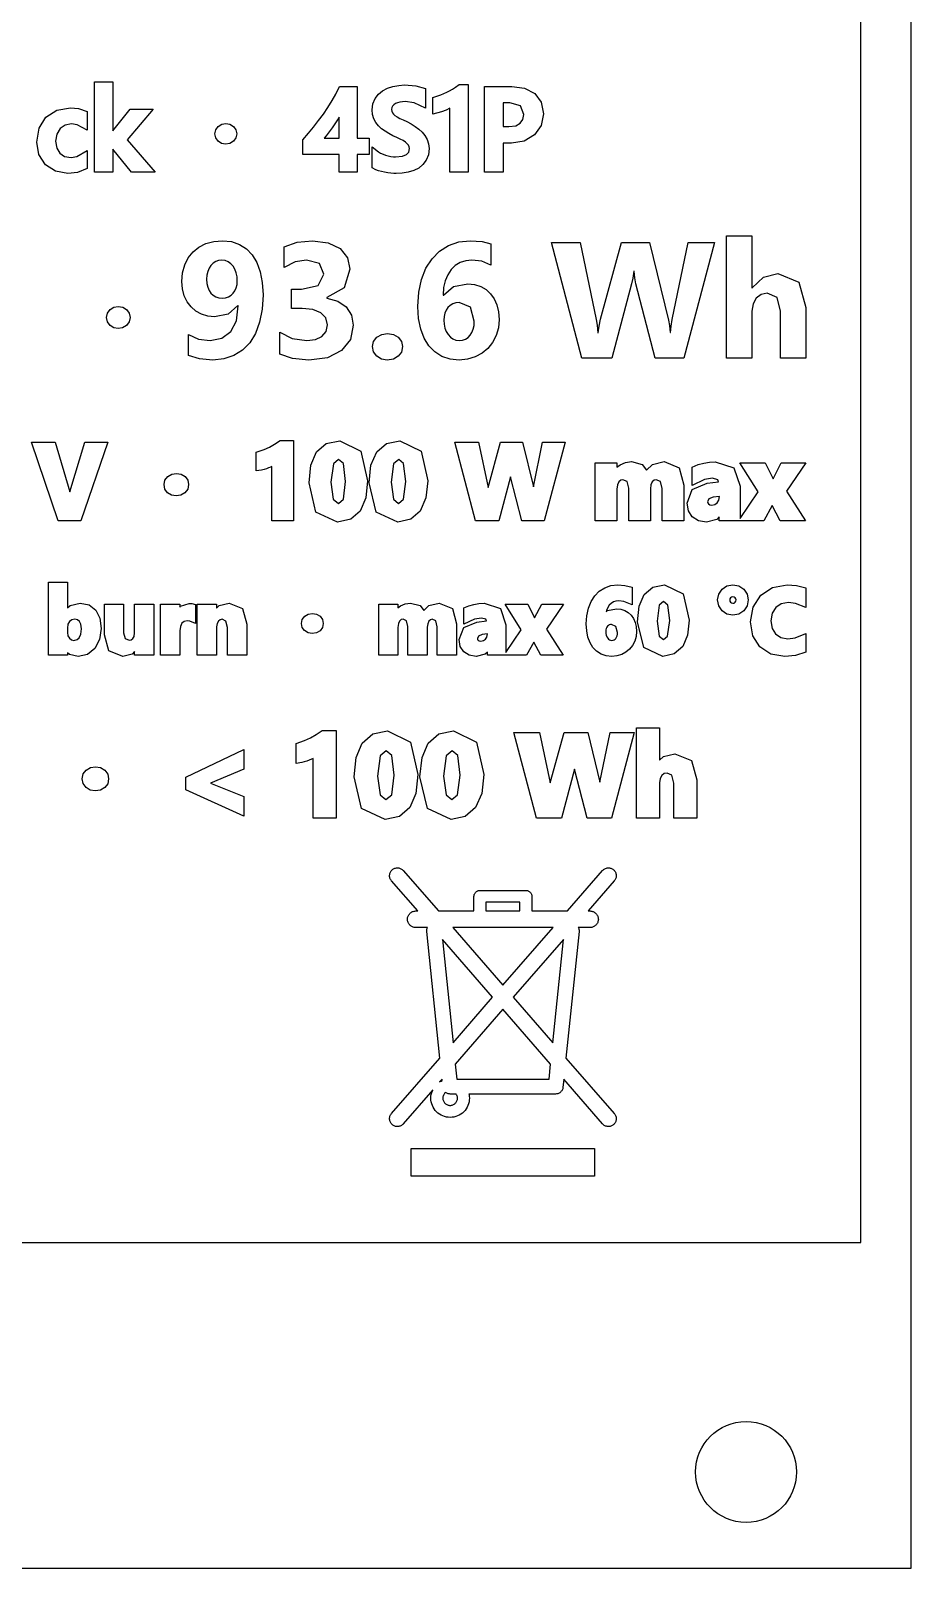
# Model space of a CAD drawing. Header units: metres. Extents: x -22.9 to 22.9, y 1.9 to 79.7.
# Drawn here: x 3.71 to 22.9, y 1.9 to 35.42 of the extents above; entities that cross this region are included whole.
import ezdxf

# ---------------------------------------------------------------- set-up
doc = ezdxf.new("R2010")
doc.units = ezdxf.units.M

msp = doc.modelspace()

# ---------------------------------------------------------------- linework, layer by layer
at = {"layer": 'HOLES'}
msp.add_circle((19.3, 4), 1.1, dxfattribs=at)
at = {"layer": 'MARKING'}
for points in [[(5.5007, 33.2417), (5.8758, 33.7097), (6.3751, 33.7097), (5.8081, 33.047), (6.4216, 32.34), (5.9025, 32.34), (5.5007, 32.8372), (5.5007, 32.34), (5.0963, 32.34), (5.0963, 34.3104), (5.5007, 34.3104)], [(10.8249, 34.21), (10.8249, 33.0802), (11.0846, 33.0802), (11.0846, 32.7243), (10.8249, 32.7243), (10.8249, 32.34), (10.4303, 32.34), (10.4303, 32.7243), (9.6383, 32.7243), (9.6383, 33.0449), (9.7612, 33.1869), (9.8717, 33.3216), (9.9814, 33.4628), (10.0867, 33.6066), (10.186, 33.7522), (10.2775, 33.8977), (10.3581, 34.0396), (10.442, 34.21)], [(11.8764, 32.9923), (11.8235, 33.026), (11.759, 33.0598), (11.6851, 33.0947), (11.6031, 33.1326), (11.5142, 33.1819), (11.4313, 33.2321), (11.3545, 33.287), (11.2864, 33.3493), (11.2297, 33.4201), (11.1856, 33.5008), (11.158, 33.5937), (11.149, 33.6996), (11.1646, 33.8293), (11.2125, 33.9431), (11.2859, 34.0377), (11.3778, 34.1127), (11.4848, 34.1695), (11.6033, 34.2086), (11.7281, 34.2317), (11.855, 34.2394), (12.1025, 34.2232), (12.3152, 34.1624), (12.3152, 33.7358), (12.068, 33.8528), (11.8697, 33.8778), (11.8132, 33.875), (11.7552, 33.8666), (11.7025, 33.8526), (11.6581, 33.8328), (11.6224, 33.8078), (11.596, 33.7788), (11.5803, 33.7469), (11.5748, 33.7063), (11.5791, 33.6668), (11.5916, 33.6348), (11.6134, 33.6053), (11.6469, 33.575), (11.6933, 33.5442), (11.7521, 33.5122), (11.8233, 33.4782), (11.9086, 33.4398), (12.0008, 33.3891), (12.0877, 33.3357), (12.1687, 33.2771), (12.2406, 33.2112), (12.3017, 33.1373), (12.3497, 33.0537), (12.3809, 32.9588), (12.3912, 32.8522), (12.3762, 32.7155), (12.3298, 32.5983), (12.2575, 32.5031), (12.1653, 32.4286), (12.057, 32.3739), (11.9366, 32.3379), (11.8077, 32.3174), (11.6733, 32.3107), (11.6205, 32.3125), (11.5588, 32.3177), (11.4914, 32.3262), (11.4224, 32.338), (11.3542, 32.3529), (11.2887, 32.3709), (11.2289, 32.3925), (11.1505, 32.4329), (11.1505, 32.8927), (11.2887, 32.7832), (11.3345, 32.7556), (11.3866, 32.7309), (11.4424, 32.7101), (11.5005, 32.6937), (11.5586, 32.6814), (11.6138, 32.6738), (11.6617, 32.6714), (11.8084, 32.6854), (11.9004, 32.7226), (11.9479, 32.7753), (11.9647, 32.8518), (11.9596, 32.8905), (11.944, 32.9251), (11.9168, 32.9586)], [(12.8431, 33.7345), (12.7616, 33.6939), (12.662, 33.656), (12.4756, 33.6012), (12.4756, 33.9661), (12.5851, 34.0033), (12.6502, 34.0277), (12.7135, 34.0541), (12.7757, 34.0831), (12.8379, 34.1155), (12.9007, 34.1515), (12.9652, 34.1919), (13.048, 34.2491), (13.2462, 34.2491), (13.2462, 32.34), (12.8431, 32.34)], [(14.1922, 34.21), (14.4741, 34.173), (14.6955, 34.0565), (14.8364, 33.8652), (14.8824, 33.6141), (14.8346, 33.3585), (14.6898, 33.1518), (14.4651, 33.0176), (14.1843, 32.9746), (14.0066, 32.9746), (14.0066, 32.34), (13.5972, 32.34), (13.5972, 34.21)], [(4.2758, 33.1703), (4.2505, 33.0137), (4.2742, 32.8612), (4.3419, 32.75), (4.4468, 32.6803), (4.5874, 32.6562), (4.715, 32.6795), (4.9359, 32.8082), (4.9359, 32.4167), (4.7266, 32.3337), (4.5188, 32.3101), (4.2467, 32.3572), (4.0278, 32.5014), (3.8863, 32.7223), (3.8399, 32.9954), (3.8894, 33.2958), (4.0406, 33.5346), (4.2765, 33.6892), (4.5733, 33.7395), (4.7483, 33.7232), (4.9371, 33.6631), (4.9371, 33.2549), (4.7222, 33.3714), (4.5991, 33.3923), (4.4592, 33.3663), (4.3491, 33.2897)], [(10.4303, 33.0802), (10.4303, 33.5353), (10.4086, 33.4986), (10.276, 33.3025), (10.1488, 33.1324), (10.1076, 33.0802)], [(14.149, 33.851), (14.0066, 33.851), (14.0066, 33.3313), (14.1305, 33.3313), (14.28, 33.351), (14.3777, 33.404), (14.4352, 33.4859), (14.4544, 33.596), (14.3815, 33.7843)], [(7.8674, 32.9642), (7.7914, 33.0137), (7.7397, 33.0872), (7.7223, 33.1749), (7.7403, 33.264), (7.7937, 33.3374), (7.8706, 33.3858), (7.9604, 33.4017), (8.0504, 33.3858), (8.1271, 33.3374), (8.1806, 33.264), (8.1986, 33.1746), (8.1802, 33.0863), (8.1262, 33.013), (8.0485, 32.964), (7.9567, 32.9479)], [(7.3075, 29.3085), (7.2028, 29.4), (7.1179, 29.5126), (7.054, 29.6449), (7.014, 29.794), (7.0006, 29.9571), (7.0168, 30.1465), (7.0652, 30.3182), (7.1433, 30.4701), (7.2472, 30.5989), (7.3755, 30.7034), (7.5268, 30.7809), (7.6989, 30.8289), (7.8884, 30.8449), (8.0833, 30.825), (8.2568, 30.7651), (8.408, 30.6676), (8.5348, 30.5344), (8.6363, 30.3662), (8.7105, 30.1637), (8.756, 29.9297), (8.7712, 29.6657), (8.7526, 29.3482), (8.6971, 29.0665), (8.6065, 28.8229), (8.482, 28.6201), (8.3253, 28.4588), (8.1372, 28.3399), (7.9203, 28.267), (7.6762, 28.2427), (7.3888, 28.2673), (7.1444, 28.341), (7.1444, 28.797), (7.3628, 28.6997), (7.6217, 28.6672), (7.8764, 28.716), (8.0687, 28.8621), (8.1905, 29.1003), (8.2327, 29.4253), (8.222, 29.4287), (8.0118, 29.2434), (7.7149, 29.1816), (7.5664, 29.1961), (7.4297, 29.2394)], [(9.2305, 30.7118), (9.5175, 30.8116), (9.8482, 30.8449), (10.1917, 30.8015), (10.4496, 30.6714), (10.6109, 30.4719), (10.6647, 30.2205), (10.5396, 29.8195), (10.1644, 29.6028), (10.1644, 29.5938), (10.403, 29.5288), (10.5855, 29.4), (10.7013, 29.2212), (10.7399, 29.0058), (10.6754, 28.69), (10.4816, 28.4477), (10.1747, 28.294), (9.7696, 28.2427), (9.4164, 28.2743), (9.1362, 28.3691), (9.1362, 28.8514), (9.4099, 28.7133), (9.7258, 28.6672), (9.9146, 28.69), (10.0565, 28.7582), (10.1454, 28.8677), (10.175, 29.0131), (10.1384, 29.1622), (10.0285, 29.2726), (9.8545, 29.3412), (9.6258, 29.3641), (9.3922, 29.3641), (9.3922, 29.7886), (9.6079, 29.7886), (9.9764, 29.8702), (10.0992, 30.1149), (10.0049, 30.3453), (9.7219, 30.422), (9.4727, 30.3813), (9.2305, 30.2592)], [(12.6187, 30.6184), (12.8137, 30.7421), (13.0375, 30.8192), (13.2876, 30.8449), (13.5465, 30.8278), (13.7402, 30.7764), (13.7402, 30.3131), (13.54, 30.3948), (13.3225, 30.422), (13.1887, 30.4084), (13.0681, 30.3676), (12.9621, 30.3017), (12.8721, 30.2132), (12.7994, 30.1028), (12.7441, 29.9717), (12.7087, 29.8226), (12.6946, 29.6572), (12.7048, 29.6572), (12.9264, 29.8425), (13.2332, 29.9043), (13.3818, 29.8903), (13.5156, 29.8482), (13.6327, 29.7803), (13.7313, 29.6892), (13.8108, 29.5765), (13.87, 29.4427), (13.907, 29.2911), (13.9194, 29.1238), (13.9031, 28.9435), (13.8542, 28.7756), (13.7767, 28.6251), (13.6734, 28.496), (13.5466, 28.3905), (13.3977, 28.3101), (13.2308, 28.2596), (13.049, 28.2427), (12.8478, 28.2624), (12.6688, 28.3213), (12.5143, 28.4182), (12.3852, 28.5504), (12.2832, 28.7176), (12.2084, 28.9182), (12.1625, 29.1504), (12.1471, 29.4113), (12.1671, 29.7207), (12.2269, 29.9998), (12.3238, 30.245), (12.4549, 30.4518)], [(20.0469, 29.308), (19.975, 29.604), (19.7594, 29.7027), (19.6257, 29.6751), (19.5202, 29.5921), (19.4519, 29.4666), (19.4292, 29.3113), (19.4292, 28.2865), (18.875, 28.2865), (18.875, 30.9471), (19.4292, 30.9471), (19.4292, 29.8167), (19.4365, 29.8167), (19.6763, 30.0496), (19.989, 30.1272), (20.4473, 29.9431), (20.6, 29.3905), (20.6, 28.2865), (20.0469, 28.2865)], [(17.6064, 29.1131), (17.6276, 28.999), (17.6463, 28.843), (17.6536, 28.843), (17.6662, 28.9825), (17.6907, 29.1238), (18.0377, 30.8028), (18.6099, 30.8028), (17.945, 28.2865), (17.3167, 28.2865), (16.8989, 29.9009), (16.8722, 30.0347), (16.8585, 30.1834), (16.8517, 30.1834), (16.8325, 30.0269), (16.8062, 29.9009), (16.3778, 28.2865), (15.723, 28.2865), (15.0615, 30.8028), (15.6809, 30.8028), (16.0358, 29.1271), (16.0553, 29.0015), (16.0689, 28.8391), (16.0796, 28.8391), (16.0956, 28.9804), (16.1301, 29.1339), (16.5867, 30.8028), (17.1937, 30.8028)], [(7.7441, 29.6207), (7.8111, 29.6005), (7.8851, 29.5938), (7.9551, 29.6009), (8.0182, 29.6224), (8.0739, 29.6565), (8.1209, 29.7005), (8.1592, 29.7542), (8.1877, 29.8167), (8.2054, 29.8861), (8.2113, 29.9605), (8.2051, 30.0541), (8.1866, 30.1418), (8.1574, 30.2212), (8.1181, 30.2884), (8.0694, 30.3437), (8.0109, 30.3861), (7.9449, 30.4131), (7.8727, 30.422), (7.8036, 30.4142), (7.7402, 30.3906), (7.6838, 30.3531), (7.6357, 30.3036), (7.5967, 30.2429), (7.5672, 30.171), (7.5487, 30.0909), (7.5425, 30.0043), (7.5487, 29.9115), (7.5672, 29.8296), (7.5969, 29.7596), (7.6363, 29.701), (7.6857, 29.6546)], [(5.3629, 29.1702), (5.3821, 29.265), (5.4391, 29.3433), (5.5214, 29.3952), (5.6178, 29.4123), (5.7144, 29.3952), (5.7965, 29.3433), (5.8535, 29.265), (5.8727, 29.1699), (5.8532, 29.076), (5.7955, 28.9977), (5.7122, 28.9452), (5.6136, 28.9279), (5.5178, 28.9454), (5.4367, 28.9984), (5.3815, 29.0768)], [(13.241, 28.735), (13.2882, 28.784), (13.3262, 28.8448), (13.3539, 28.9171), (13.3712, 28.9992), (13.3769, 29.0884), (13.2941, 29.3925), (13.0456, 29.4938), (12.9733, 29.4868), (12.908, 29.4657), (12.8512, 29.4319), (12.803, 29.3866), (12.7643, 29.3313), (12.7356, 29.2664), (12.718, 29.1935), (12.7121, 29.1131), (12.7181, 29.023), (12.7362, 28.939), (12.766, 28.8636), (12.8058, 28.7981), (12.8548, 28.7437), (12.912, 28.7021), (12.9768, 28.6759), (13.049, 28.6672), (13.1206, 28.675), (13.1849, 28.6981)], [(11.1828, 28.649), (11.2532, 28.7408), (11.3586, 28.8014), (11.4873, 28.8217), (11.6165, 28.8013), (11.7198, 28.7402), (11.7876, 28.648), (11.8102, 28.5342), (11.7872, 28.4176), (11.7181, 28.3241), (11.6121, 28.2631), (11.4784, 28.2427), (11.3531, 28.2638), (11.2504, 28.3269), (11.1821, 28.4209), (11.1594, 28.5342)], [(8.9399, 25.9102), (8.893, 25.8889), (8.8438, 25.8707), (8.793, 25.8555), (8.7417, 25.8435), (8.6235, 25.8247), (8.6235, 26.2333), (8.7939, 26.292), (8.9139, 26.3465), (9.0248, 26.4093), (9.1417, 26.4897), (9.4327, 26.4897), (9.4327, 24.7392), (8.9627, 24.7392), (8.9627, 25.9225)], [(10.9044, 26.2589), (11.0521, 25.6115), (11.0121, 25.2347), (10.8891, 24.9509), (10.6826, 24.77), (10.3971, 24.7085), (9.9255, 24.9293), (9.774, 25.5673), (9.8145, 25.952), (9.9389, 26.2398), (10.1497, 26.4219), (10.4429, 26.4837)], [(11.4601, 26.4219), (11.7533, 26.4837), (12.2149, 26.2589), (12.3626, 25.6115), (12.3225, 25.2347), (12.1996, 24.9509), (11.9931, 24.77), (11.7075, 24.7085), (11.2359, 24.9293), (11.0845, 25.5673), (11.1249, 25.952), (11.2493, 26.2398)], [(4.5623, 25.3725), (4.8858, 26.4541), (5.3901, 26.4541), (4.7992, 24.7392), (4.3065, 24.7392), (3.7229, 26.4541), (4.2383, 26.4541)], [(14.6639, 25.4798), (14.8653, 26.4541), (15.3545, 26.4541), (14.9013, 24.7392), (14.4106, 24.7392), (14.1623, 25.6986), (13.9077, 24.7392), (13.4004, 24.7392), (12.9496, 26.4541), (13.4684, 26.4541), (13.6779, 25.4649), (13.9484, 26.4541), (14.4259, 26.4541)], [(10.3036, 25.207), (10.4141, 25.118), (10.5223, 25.2101), (10.5728, 25.5969), (10.5233, 25.9837), (10.4188, 26.0743), (10.3049, 25.9788), (10.252, 25.5803)], [(11.6153, 25.9788), (11.5625, 25.5803), (11.614, 25.207), (11.7246, 25.118), (11.8327, 25.2101), (11.8832, 25.5969), (11.8337, 25.9837), (11.7293, 26.0743)], [(17.2567, 25.5853), (17.2252, 25.521), (17.2134, 25.4327), (17.2134, 24.7392), (16.7424, 24.7392), (16.7424, 25.4482), (16.7063, 25.5939), (16.6164, 25.6342), (16.5691, 25.6238), (16.527, 25.5883), (16.4965, 25.5246), (16.4847, 25.4284), (16.4847, 24.7392), (16.0137, 24.7392), (16.0137, 25.9981), (16.4847, 25.9981), (16.4847, 25.9101), (16.5523, 25.961), (16.6698, 26.01), (16.8015, 26.0268), (17.0353, 25.9657), (17.1332, 25.8429), (17.2586, 25.9671), (17.5155, 26.0287), (17.8395, 25.8956), (17.9422, 25.5158), (17.9422, 24.7392), (17.4722, 24.7392), (17.4722, 25.4415), (17.4352, 25.5923), (17.3433, 25.6339), (17.2993, 25.6235)], [(18.1287, 25.9103), (18.256, 25.9627), (18.3761, 25.9956), (18.5037, 26.0183), (18.6288, 26.0265), (19.0338, 25.8919), (19.1682, 25.4898), (19.1682, 24.7886), (19.561, 25.3677), (19.1625, 25.9981), (19.7147, 25.9981), (19.8892, 25.6556), (20.0679, 25.9981), (20.6, 25.9981), (20.1825, 25.3853), (20.5937, 24.7392), (20.0442, 24.7392), (19.8653, 25.0725), (19.6872, 24.7392), (19.1682, 24.7392), (18.7161, 24.7392), (18.7161, 24.8218), (18.6597, 24.7649), (18.4345, 24.7103), (18.2626, 24.7376), (18.1281, 24.8215), (18.0428, 24.9528), (18.0144, 25.1222), (18.1273, 25.423), (18.4531, 25.5572), (18.6965, 25.5894), (18.6813, 25.6316), (18.571, 25.6656), (18.3948, 25.6387), (18.1287, 25.5105)], [(6.6334, 25.4292), (6.614, 25.5257), (6.6341, 25.6239), (6.6943, 25.7025), (6.7811, 25.7525), (6.883, 25.7685), (6.9855, 25.7523), (7.0713, 25.7016), (7.1294, 25.6225), (7.1487, 25.5257), (7.1292, 25.427), (7.07, 25.3469), (6.9822, 25.2963), (6.8768, 25.2803), (6.7765, 25.2972), (6.6913, 25.3495)], [(18.4621, 25.151), (18.4667, 25.1268), (18.4829, 25.104), (18.511, 25.0875), (18.5533, 25.0811), (18.6201, 25.0939), (18.6709, 25.1303), (18.7053, 25.1873), (18.7182, 25.2667), (18.7182, 25.2707), (18.5861, 25.2536), (18.4885, 25.2157)], [(4.7389, 21.7809), (4.5511, 21.8217), (4.5125, 21.8565), (4.5125, 21.8065), (4.0927, 21.8065), (4.0927, 23.3965), (4.5125, 23.3965), (4.5125, 22.8369), (4.5712, 22.8925), (4.784, 22.9423), (4.9799, 22.9043), (5.1268, 22.7887), (5.2151, 22.6121), (5.2433, 22.3897), (5.2105, 22.1478), (5.1091, 21.9527), (4.947, 21.8238)], [(16.5897, 21.8236), (16.4862, 21.7923), (16.3743, 21.7819), (16.251, 21.7939), (16.1392, 21.8308), (16.0419, 21.8917), (15.9612, 21.9745), (15.8984, 22.0774), (15.8534, 22.1981), (15.8262, 22.3353), (15.8173, 22.4875), (15.8289, 22.6669), (15.8639, 22.8305), (15.9214, 22.976), (16.0003, 23.1004), (16.1, 23.2018), (16.2193, 23.2775), (16.3559, 23.3245), (16.506, 23.3399), (16.6599, 23.3297), (16.8144, 23.2888), (16.8144, 22.9051), (16.6329, 22.9792), (16.5257, 22.9926), (16.464, 22.9863), (16.409, 22.9677), (16.3609, 22.9378), (16.3196, 22.8971), (16.2852, 22.8451), (16.2583, 22.7812), (16.2519, 22.7544), (16.2813, 22.7789), (16.4738, 22.8177), (16.5705, 22.8086), (16.6563, 22.7815), (16.7321, 22.7377), (16.7957, 22.6788), (16.8466, 22.6068), (16.8837, 22.5229), (16.9065, 22.4293), (16.9141, 22.3271), (16.9041, 22.217), (16.874, 22.1134), (16.8259, 22.02), (16.7614, 21.9394), (16.6824, 21.8737)], [(17.5251, 23.3425), (17.9321, 23.1442), (18.062, 22.5746), (18.0269, 22.2433), (17.9185, 21.9934), (17.7363, 21.8337), (17.484, 21.7795), (17.0681, 21.9741), (16.9349, 22.5355), (16.9705, 22.8737), (17.08, 23.1271), (17.2661, 23.2879)], [(18.8837, 22.7023), (18.7758, 22.7752), (18.7028, 22.8828), (18.6786, 23.0108), (18.7029, 23.1389), (18.776, 23.2455), (18.884, 23.317), (19.0126, 23.3407), (19.1406, 23.317), (19.2489, 23.2456), (19.3229, 23.1391), (19.3475, 23.0108), (19.3229, 22.8826), (19.2492, 22.7751), (19.1409, 22.7023), (19.0126, 22.6781)], [(20.0675, 22.929), (19.9475, 22.8493), (19.8693, 22.7235), (19.8423, 22.5537), (19.8677, 22.3911), (19.941, 22.27), (20.0548, 22.1933), (20.2081, 22.1667), (20.3686, 22.187), (20.6, 22.2836), (20.6, 21.871), (20.3784, 21.8014), (20.1422, 21.7818), (19.8365, 21.8321), (19.5976, 21.987), (19.4467, 22.2276), (19.3973, 22.5315), (19.4526, 22.8557), (19.6206, 23.1154), (19.8782, 23.2847), (20.1961, 23.3401), (20.3963, 23.3264), (20.6, 23.2761), (20.6, 22.845), (20.3794, 22.9375), (20.2257, 22.9565)], [(6.3913, 21.8065), (5.9724, 21.8065), (5.9724, 21.8852), (5.9188, 21.8318), (5.7143, 21.7793), (5.4114, 21.9016), (5.3154, 22.2508), (5.3154, 22.9167), (5.7342, 22.9167), (5.7342, 22.2927), (5.7673, 22.1677), (5.8521, 22.1321), (5.8972, 22.1409), (5.9352, 22.1694), (5.9619, 22.2183), (5.9724, 22.2934), (5.9724, 22.9167), (6.3913, 22.9167)], [(6.9588, 22.8528), (6.9737, 22.875), (7.1631, 22.9347), (7.2225, 22.9308), (7.3019, 22.9097), (7.3019, 22.5019), (7.1728, 22.5507), (7.1192, 22.5565), (7.0517, 22.5426), (7.0042, 22.5039), (6.9713, 22.4364), (6.9588, 22.3357), (6.9588, 21.8065), (6.539, 21.8065), (6.539, 22.9167), (6.9588, 22.9167)], [(7.3395, 22.9167), (7.7593, 22.9167), (7.7593, 22.8348), (7.814, 22.8901), (8.0326, 22.9438), (8.3235, 22.8233), (8.4154, 22.481), (8.4154, 21.8065), (7.9966, 21.8065), (7.9966, 22.4106), (7.9629, 22.552), (7.8801, 22.5907), (7.838, 22.5818), (7.7983, 22.5508), (7.7701, 22.4998), (7.7593, 22.4276), (7.7593, 21.8065), (7.3395, 21.8065)], [(12.3881, 22.5494), (12.361, 22.4941), (12.3508, 22.4175), (12.3508, 21.8065), (11.931, 21.8065), (11.931, 22.4309), (11.8999, 22.5565), (11.8237, 22.5907), (11.7842, 22.582), (11.7486, 22.5519), (11.7224, 22.4973), (11.7122, 22.4137), (11.7122, 21.8065), (11.2924, 21.8065), (11.2924, 22.9167), (11.7122, 22.9167), (11.7122, 22.8431), (11.7661, 22.8838), (11.87, 22.9271), (11.9866, 22.9419), (12.1932, 22.8879), (12.2773, 22.7824), (12.3851, 22.8893), (12.6123, 22.9437), (12.8989, 22.826), (12.9894, 22.491), (12.9894, 21.8065), (12.5706, 21.8065), (12.5706, 22.425), (12.5387, 22.5552), (12.4608, 22.5904), (12.4242, 22.5817)], [(13.4777, 22.9344), (13.5881, 22.9416), (13.9454, 22.8229), (14.0639, 22.4683), (14.0639, 21.8646), (14.4004, 22.3608), (14.0491, 22.9167), (14.5414, 22.9167), (14.6922, 22.6207), (14.8467, 22.9167), (15.3218, 22.9167), (14.9535, 22.3761), (15.316, 21.8065), (14.8259, 21.8065), (14.6713, 22.0947), (14.5173, 21.8065), (14.0639, 21.8065), (14.0245, 21.8065), (13.6607, 21.8065), (13.6607, 21.8739), (13.6165, 21.8293), (13.4175, 21.7811), (13.2655, 21.8052), (13.1464, 21.8796), (13.0708, 21.9959), (13.0456, 22.146), (13.1455, 22.4119), (13.4328, 22.5303), (13.6423, 22.558), (13.631, 22.5893), (13.5367, 22.6182), (13.3837, 22.5949), (13.1459, 22.4804), (13.1459, 22.8386), (13.2598, 22.8856), (13.3655, 22.9144)], [(17.3609, 22.5471), (17.4058, 22.2218), (17.4993, 22.1465), (17.5909, 22.2245), (17.6349, 22.5616), (17.5917, 22.8988), (17.5035, 22.9754), (17.4069, 22.8945)], [(18.9856, 23.0746), (18.9636, 23.0598), (18.9488, 23.0378), (18.9437, 23.0108), (18.9488, 22.9835), (18.964, 22.9605), (18.986, 22.9453), (19.0125, 22.9402), (19.0384, 22.9452), (19.0606, 22.9606), (19.0762, 22.9838), (19.0814, 23.0109), (19.0763, 23.0378), (19.0615, 23.0598), (19.0395, 23.0746), (19.0125, 23.0797)], [(4.5501, 22.1752), (4.5942, 22.1421), (4.6492, 22.1311), (4.7171, 22.1459), (4.7667, 22.1893), (4.8017, 22.2684), (4.8146, 22.3856), (4.8032, 22.4804), (4.7728, 22.5439), (4.7289, 22.5797), (4.6663, 22.5922), (4.6051, 22.5797), (4.5556, 22.5423), (4.5208, 22.4816), (4.5078, 22.3955), (4.5078, 22.3017), (4.5194, 22.228)], [(9.6084, 22.4993), (9.6263, 22.5868), (9.68, 22.6569), (9.7572, 22.7013), (9.8477, 22.7155), (9.9387, 22.7012), (10.0151, 22.656), (10.0669, 22.5855), (10.0841, 22.4992), (10.0667, 22.4113), (10.0139, 22.3399), (9.9358, 22.2949), (9.8422, 22.2806), (9.7531, 22.2956), (9.6773, 22.3422), (9.6257, 22.4133)], [(16.4015, 22.1331), (16.4247, 22.1415), (16.4451, 22.1549), (16.463, 22.1734), (16.4782, 22.1977), (16.49, 22.2286), (16.4979, 22.266), (16.5002, 22.3022), (16.4639, 22.4355), (16.3642, 22.4762), (16.3438, 22.4742), (16.3193, 22.4663), (16.2984, 22.4539), (16.2803, 22.4368), (16.2652, 22.4153), (16.2535, 22.3888), (16.2459, 22.3577), (16.2433, 22.3215), (16.2461, 22.2794), (16.2543, 22.2412), (16.2674, 22.208), (16.2844, 22.1802), (16.3042, 22.1582), (16.3256, 22.1426), (16.3483, 22.1334), (16.3748, 22.1302)], [(13.5787, 22.1241), (13.6219, 22.1551), (13.6514, 22.2039), (13.6624, 22.2718), (13.5511, 22.2574), (13.4673, 22.2248), (13.4452, 22.1705), (13.4489, 22.1511), (13.4622, 22.1323), (13.4856, 22.1186), (13.5214, 22.1132)], [(9.6157, 19.4664), (9.4928, 19.4468), (9.4928, 19.8844), (9.6762, 19.9476), (9.8083, 20.0076), (9.9304, 20.0767), (10.0574, 20.1641), (10.3692, 20.1641), (10.3692, 18.255), (9.8649, 18.255), (9.8649, 19.5568), (9.8317, 19.539), (9.7806, 19.5158), (9.7271, 19.496), (9.6717, 19.4794)], [(11.9679, 18.485), (11.7435, 18.2883), (11.4335, 18.2216), (10.9203, 18.4619), (10.755, 19.1582), (10.7992, 19.5784), (10.9348, 19.8921), (11.164, 20.0902), (11.4824, 20.1572), (11.9845, 19.9127), (12.1457, 19.2059), (12.102, 18.7944)], [(13.5396, 18.7944), (13.4055, 18.485), (13.1811, 18.2883), (12.871, 18.2216), (12.3579, 18.4619), (12.1926, 19.1582), (12.2368, 19.5784), (12.3724, 19.8921), (12.6016, 20.0902), (12.9199, 20.1572), (13.4221, 19.9127), (13.5833, 19.2059)], [(15.84, 18.255), (15.5634, 19.3241), (15.2797, 18.255), (14.7319, 18.255), (14.2403, 20.125), (14.7975, 20.125), (15.0312, 19.0216), (15.333, 20.125), (15.8481, 20.125), (16.114, 19.0362), (16.3391, 20.125), (16.8638, 20.125), (16.3697, 18.255)], [(18.1137, 19.5117), (18.23, 19.0909), (18.23, 18.255), (17.7253, 18.255), (17.7253, 19.0182), (17.6839, 19.1889), (17.5782, 19.2372), (17.5184, 19.2248), (17.4658, 19.1835), (17.4293, 19.1164), (17.4157, 19.0234), (17.4157, 18.255), (16.9102, 18.255), (16.9102, 20.2254), (17.4157, 20.2254), (17.4157, 19.5162), (17.4974, 19.5955), (17.7494, 19.6581)], [(7.0917, 18.8732), (7.0917, 19.1472), (8.3517, 19.7502), (8.3517, 19.3252), (7.6265, 19.0147), (8.3517, 18.723), (8.3517, 18.2986)], [(11.6312, 19.1903), (11.5765, 19.6174), (11.4567, 19.7214), (11.3264, 19.6121), (11.268, 19.172), (11.325, 18.7596), (11.4516, 18.6577), (11.5755, 18.7631)], [(13.013, 18.7631), (13.0688, 19.1903), (13.0141, 19.6174), (12.8943, 19.7214), (12.7639, 19.6121), (12.7056, 19.172), (12.7625, 18.7596), (12.8892, 18.6577)], [(4.9177, 19.3018), (5.0111, 19.3555), (5.1209, 19.3728), (5.2314, 19.3554), (5.3237, 19.3008), (5.386, 19.216), (5.4067, 19.1121), (5.3857, 19.0062), (5.3223, 18.9203), (5.2279, 18.8659), (5.1142, 18.8486), (5.0061, 18.8668), (4.9146, 18.9231), (4.8524, 19.0086), (4.8316, 19.1122), (4.8531, 19.2175)], [(12.9319, 11.7381), (12.8912, 11.732), (12.85, 11.73), (12.8088, 11.732), (12.7681, 11.7381), (12.7281, 11.7481), (12.6893, 11.762), (12.652, 11.7796), (12.6167, 11.8008), (12.5836, 11.8253), (12.553, 11.853), (12.5253, 11.8836), (12.5008, 11.9167), (12.4796, 11.952), (12.462, 11.9893), (12.4481, 12.0281), (12.4381, 12.0681), (12.432, 12.1088), (12.43, 12.15), (12.432, 12.1912), (12.4381, 12.2319), (12.4481, 12.2719), (12.462, 12.3107), (12.4701, 12.328), (11.8284, 11.5886), (11.8168, 11.5765), (11.8042, 11.5657), (11.7905, 11.5561), (11.776, 11.5479), (11.7607, 11.5412), (11.7448, 11.536), (11.7286, 11.5324), (11.712, 11.5304), (11.6953, 11.5301), (11.6787, 11.5313), (11.6622, 11.5342), (11.6462, 11.5387), (11.6306, 11.5448), (11.6158, 11.5523), (11.6017, 11.5613), (11.5886, 11.5716), (11.5765, 11.5832), (11.5657, 11.5958), (11.5561, 11.6095), (11.5479, 11.624), (11.5412, 11.6393), (11.536, 11.6552), (11.5324, 11.6714), (11.5304, 11.688), (11.5301, 11.7047), (11.5313, 11.7213), (11.5342, 11.7378), (11.5387, 11.7538), (11.5448, 11.7694), (11.5523, 11.7842), (11.5613, 11.7983), (11.5716, 11.8114), (12.6248, 13.0249), (12.3408, 15.7836), (12.34, 15.7993), (12.3407, 15.815), (12.3429, 15.8305), (12.3467, 15.8458), (12.3519, 15.8606), (12.3563, 15.87), (12.1, 15.87), (12.0824, 15.8709), (12.0649, 15.8735), (12.0477, 15.8778), (12.0311, 15.8837), (12.0151, 15.8913), (12, 15.9003), (11.9858, 15.9109), (11.9727, 15.9227), (11.9609, 15.9358), (11.9503, 15.95), (11.9413, 15.9651), (11.9337, 15.9811), (11.9278, 15.9977), (11.9235, 16.0149), (11.9209, 16.0324), (11.92, 16.05), (11.9209, 16.0676), (11.9235, 16.0851), (11.9278, 16.1023), (11.9337, 16.1189), (11.9413, 16.1349), (11.9503, 16.15), (11.9609, 16.1642), (11.9727, 16.1773), (11.9858, 16.1891), (12, 16.1997), (12.0151, 16.2087), (12.0311, 16.2163), (12.0477, 16.2222), (12.0649, 16.2265), (12.0824, 16.2291), (12.1, 16.23), (12.1432, 16.23), (11.5716, 16.8886), (11.5613, 16.9017), (11.5523, 16.9158), (11.5448, 16.9306), (11.5387, 16.9462), (11.5342, 16.9622), (11.5313, 16.9787), (11.5301, 16.9953), (11.5304, 17.012), (11.5324, 17.0286), (11.536, 17.0448), (11.5412, 17.0607), (11.5479, 17.076), (11.5561, 17.0905), (11.5657, 17.1042), (11.5765, 17.1168), (11.5886, 17.1284), (11.6017, 17.1387), (11.6158, 17.1477), (11.6306, 17.1552), (11.6462, 17.1613), (11.6622, 17.1658), (11.6787, 17.1687), (11.6953, 17.1699), (11.712, 17.1696), (11.7286, 17.1676), (11.7448, 17.164), (11.7607, 17.1588), (11.776, 17.1521), (11.7905, 17.1439), (11.8042, 17.1343), (11.8168, 17.1235), (11.8284, 17.1114), (12.5934, 16.23), (13.37, 16.23), (13.37, 16.55), (13.3706, 16.5627), (13.3725, 16.5754), (13.3756, 16.5877), (13.3799, 16.5997), (13.3854, 16.6113), (13.3919, 16.6222), (13.3995, 16.6325), (13.4081, 16.6419), (13.4175, 16.6505), (13.4278, 16.6581), (13.4387, 16.6646), (13.4503, 16.6701), (13.4623, 16.6744), (13.4746, 16.6775), (13.4873, 16.6794), (13.5, 16.68), (14.5, 16.68), (14.5127, 16.6794), (14.5254, 16.6775), (14.5377, 16.6744), (14.5497, 16.6701), (14.5613, 16.6646), (14.5722, 16.6581), (14.5825, 16.6505), (14.5919, 16.6419), (14.6005, 16.6325), (14.6081, 16.6222), (14.6146, 16.6113), (14.6201, 16.5997), (14.6244, 16.5877), (14.6275, 16.5754), (14.6294, 16.5627), (14.63, 16.55), (14.63, 16.23), (15.4066, 16.23), (16.1716, 17.1114), (16.1832, 17.1235), (16.1958, 17.1343), (16.2095, 17.1439), (16.224, 17.1521), (16.2393, 17.1588), (16.2552, 17.164), (16.2714, 17.1676), (16.288, 17.1696), (16.3047, 17.1699), (16.3213, 17.1687), (16.3378, 17.1658), (16.3538, 17.1613), (16.3694, 17.1552), (16.3842, 17.1477), (16.3983, 17.1387), (16.4114, 17.1284), (16.4235, 17.1168), (16.4343, 17.1042), (16.4439, 17.0905), (16.4521, 17.076), (16.4588, 17.0607), (16.464, 17.0448), (16.4676, 17.0286), (16.4696, 17.012), (16.4699, 16.9953), (16.4687, 16.9787), (16.4658, 16.9622), (16.4613, 16.9462), (16.4552, 16.9306), (16.4477, 16.9158), (16.4387, 16.9017), (16.4284, 16.8886), (15.8568, 16.23), (15.9, 16.23), (15.9176, 16.2291), (15.9351, 16.2265), (15.9523, 16.2222), (15.9689, 16.2163), (15.9849, 16.2087), (16, 16.1997), (16.0142, 16.1891), (16.0273, 16.1773), (16.0391, 16.1642), (16.0497, 16.15), (16.0587, 16.1349), (16.0663, 16.1189), (16.0722, 16.1023), (16.0765, 16.0851), (16.0791, 16.0676), (16.08, 16.05), (16.0791, 16.0324), (16.0765, 16.0149), (16.0722, 15.9977), (16.0663, 15.9811), (16.0587, 15.9651), (16.0497, 15.95), (16.0391, 15.9358), (16.0273, 15.9227), (16.0142, 15.9109), (16, 15.9003), (15.9849, 15.8913), (15.9689, 15.8837), (15.9523, 15.8778), (15.9351, 15.8735), (15.9176, 15.8709), (15.9, 15.87), (15.6437, 15.87), (15.6481, 15.8606), (15.6533, 15.8458), (15.6571, 15.8305), (15.6593, 15.815), (15.66, 15.7993), (15.6592, 15.7836), (15.3752, 13.0249), (16.4284, 11.8114), (16.4387, 11.7983), (16.4477, 11.7842), (16.4552, 11.7694), (16.4613, 11.7538), (16.4658, 11.7378), (16.4687, 11.7213), (16.4699, 11.7047), (16.4696, 11.688), (16.4676, 11.6714), (16.464, 11.6552), (16.4588, 11.6393), (16.4521, 11.624), (16.4439, 11.6095), (16.4343, 11.5958), (16.4235, 11.5832), (16.4114, 11.5716), (16.3983, 11.5613), (16.3842, 11.5523), (16.3694, 11.5448), (16.3538, 11.5387), (16.3378, 11.5342), (16.3213, 11.5313), (16.3047, 11.5301), (16.288, 11.5304), (16.2714, 11.5324), (16.2552, 11.536), (16.2393, 11.5412), (16.224, 11.5479), (16.2095, 11.5561), (16.1958, 11.5657), (16.1832, 11.5765), (16.1716, 11.5886), (15.3274, 12.5612), (15.3092, 12.3836), (15.3068, 12.3681), (15.3029, 12.353), (15.2976, 12.3383), (15.2909, 12.3241), (15.2828, 12.3107), (15.2734, 12.2982), (15.2629, 12.2866), (15.2512, 12.2761), (15.2387, 12.2668), (15.2252, 12.2588), (15.2111, 12.2521), (15.1963, 12.2468), (15.1811, 12.2431), (15.1656, 12.2408), (15.15, 12.24), (13.2599, 12.24), (13.2619, 12.2319), (13.268, 12.1912), (13.27, 12.15), (13.268, 12.1088), (13.2619, 12.0681), (13.2519, 12.0281), (13.238, 11.9893), (13.2204, 11.952), (13.1992, 11.9167), (13.1747, 11.8836), (13.147, 11.853), (13.1164, 11.8253), (13.0833, 11.8008), (13.048, 11.7796), (13.0107, 11.762), (12.9719, 11.7481)], [(14.37, 16.42), (13.63, 16.42), (13.63, 16.23), (14.37, 16.23)], [(12.9059, 15.87), (14, 14.6094), (15.0941, 15.87)], [(12.9124, 13.3563), (13.7749, 14.35), (12.6803, 15.6112)], [(15.3197, 15.6112), (14.2251, 14.35), (15.0876, 13.3563)], [(14, 14.0906), (12.9601, 12.8925), (12.9944, 12.56), (15.0056, 12.56), (15.0399, 12.8925)], [(12.6726, 12.5612), (12.621, 12.5018), (12.652, 12.5204), (12.6756, 12.5316)], [(12.7613, 12.2668), (12.7503, 12.275), (12.7485, 12.2737), (12.7369, 12.2631), (12.7263, 12.2515), (12.717, 12.2389), (12.7089, 12.2254), (12.7022, 12.2112), (12.6969, 12.1964), (12.6931, 12.1812), (12.6908, 12.1657), (12.69, 12.15), (12.6908, 12.1343), (12.6931, 12.1188), (12.6969, 12.1036), (12.7022, 12.0888), (12.7089, 12.0746), (12.717, 12.0611), (12.7263, 12.0485), (12.7369, 12.0369), (12.7485, 12.0263), (12.7611, 12.017), (12.7746, 12.0089), (12.7888, 12.0022), (12.8036, 11.9969), (12.8188, 11.9931), (12.8343, 11.9908), (12.85, 11.99), (12.8657, 11.9908), (12.8812, 11.9931), (12.8964, 11.9969), (12.9112, 12.0022), (12.9254, 12.0089), (12.9389, 12.017), (12.9515, 12.0263), (12.9631, 12.0369), (12.9737, 12.0485), (12.983, 12.0611), (12.9911, 12.0746), (12.9978, 12.0888), (13.0031, 12.1036), (13.0069, 12.1188), (13.0092, 12.1343), (13.01, 12.15), (13.0092, 12.1657), (13.0069, 12.1812), (13.0031, 12.1964), (12.9978, 12.2112), (12.9911, 12.2254), (12.983, 12.2389), (12.9822, 12.24), (12.85, 12.24), (12.8344, 12.2408), (12.8189, 12.2431), (12.8037, 12.2468), (12.7889, 12.2521), (12.7748, 12.2588)], [(16, 10.45), (12, 10.45), (12, 11.05), (16, 11.05)]]:
    msp.add_lwpolyline(points, close=True, dxfattribs=at)
at = {"layer": 'OUTLINE'}
msp.add_lwpolyline([(-22.9, 1.9), (22.9, 1.9), (22.9, 79.7), (-22.9, 79.7)], close=True, dxfattribs=at)
at = {"layer": 'VISIBLE_REF'}
msp.add_lwpolyline([(-21.8, 9), (21.8, 9), (21.8, 71.6), (-21.8, 71.6)], close=True, dxfattribs=at)

doc.saveas('drawing.dxf')
